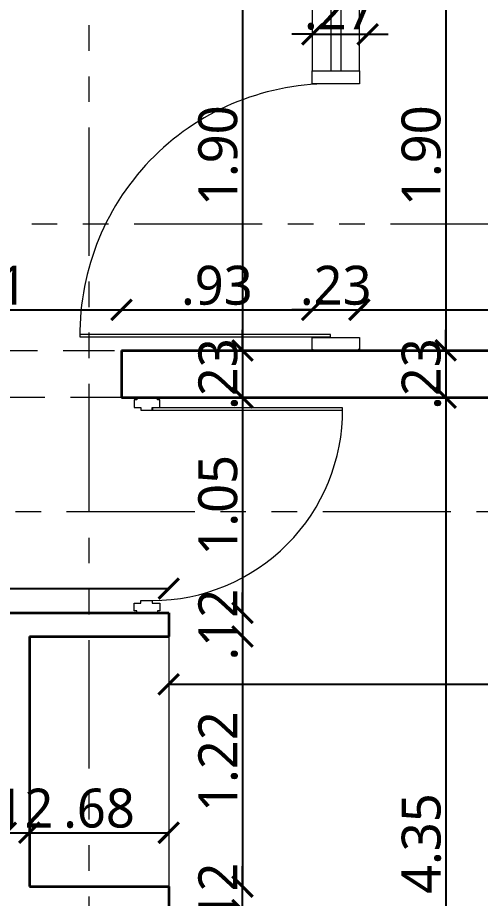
# Model space of a CAD drawing. Extents: x 2450 to 2649, y -7 to 131.
# Drawn here: x 2466.583 to 2468.841, y 58.407 to 62.703 of the extents above; entities that cross this region are included whole.
import ezdxf

# ---------------------------------------------------------------- set-up
doc = ezdxf.new("R2010")
doc.units = 0
doc.header["$MEASUREMENT"] = 0
doc.header["$PDMODE"] = 34
doc.linetypes.add('HIDDEN', pattern=[0.375, 0.25, -0.125])
doc.linetypes.add('PHANTOM2', pattern=[1.25, 0.625, -0.125, 0.125, -0.125, 0.125, -0.125])
for name, color, linetype, lineweight, true_color in [('DIM_1', 7, 'Continuous', 13, 0x000000), ('R.C.C PROJATION', 7, 'HIDDEN', 13, 0xa32900), ('WORKING DIM', 7, 'Continuous', 15, 0x292929)]:
    doc.layers.add(name, color=color, linetype=linetype, lineweight=lineweight, true_color=true_color)
for name, color, linetype, lineweight in [('DOOR-WINDOW', 35, 'Continuous', 13), ('SECTION LINE', 3, 'PHANTOM2', 5), ('WALL', 30, 'Continuous', 35), ('WINDOW-LINE', 25, 'Continuous', 9)]:
    doc.layers.add(name, color=color, linetype=linetype, lineweight=lineweight)
doc.styles.get("Standard").update_dxf_attribs({"font": 'malgunsl.ttf'})
doc.dimstyles.new('R07', dxfattribs={"dimtxt": 0.19, "dimasz": 0.1, "dimexe": 0.18, "dimexo": 0.0625, "dimgap": 0.02, "dimtad": 1, "dimzin": 4, "dimdsep": 46, "dimtxsty": 'Standard', "dimblk": 'ARCHTICK', "dimcen": 0, "dimse1": 1, "dimse2": 1, "dimclrd": 256, "dimclre": 48, "dimclrt": 256, "dimadec": 0, "dimazin": 0, "dimtm": 1e-09, "dimtfac": 1, "dimtix": 1, "dimtmove": 1, "dimatfit": 3, "dimfxl": 0.18, "dimtolj": 1, "dimtzin": 0, "dimlwe": 15, "dimarcsym": 0})

# ---------------------------------------------------------------- blocks, each defined once
blk = doc.blocks.new('_ArchTick')
at = {"color": 0, "linetype": 'ByBlock', "const_width": 0.15}
blk.add_lwpolyline([(-0.5, -0.5), (0.5, 0.5)], dxfattribs=at)
blk = doc.blocks.new('*D3977')
at = {"layer": 'DEFPOINTS', "color": 0, "transparency": 16777216}
for p in [(2468.0201, 62.9796), (2467.6797, 61.0796), (2468.1351, 61.0796)]:
    blk.add_point(p, dxfattribs=at)
at = {"layer": 'WORKING DIM', "lineweight": -2, "transparency": 16777216}
blk.add_line((2467.6797, 62.9796), (2467.6797, 61.0796), dxfattribs=at)
at = {"layer": 'WORKING DIM', "lineweight": -2, "transparency": 16777216, "xscale": 0.1, "yscale": 0.1, "zscale": 0.1}
for p, rotation in [((2467.6797, 62.9796), 90), ((2467.6797, 61.0796), 270)]:
    blk.add_blockref('_ArchTick', p, dxfattribs=dict(at, rotation=rotation))
at = {"layer": 'WORKING DIM', "transparency": 16777216, "insert": (2467.5609, 62.0296), "char_height": 0.19, "attachment_point": 5, "rotation": 90}
blk.add_mtext('\\A1;1.90', dxfattribs=at)
blk = doc.blocks.new('*D3978')
at = {"layer": 'DEFPOINTS', "color": 0, "transparency": 16777216}
for p in [(2468.1351, 61.0796), (2467.6797, 60.8496), (2468.1351, 60.8496)]:
    blk.add_point(p, dxfattribs=at)
at = {"layer": 'WORKING DIM', "lineweight": -2, "transparency": 16777216}
for p, q in [((2467.6797, 61.0796), (2467.6797, 61.1796)), ((2467.6797, 61.0796), (2467.6797, 60.8496)), ((2467.6797, 60.8496), (2467.6797, 60.7496))]:
    blk.add_line(p, q, dxfattribs=at)
at = {"layer": 'WORKING DIM', "lineweight": -2, "transparency": 16777216, "xscale": 0.1, "yscale": 0.1, "zscale": 0.1}
for p, rotation in [((2467.6797, 61.0796), 270), ((2467.6797, 60.8496), 90)]:
    blk.add_blockref('_ArchTick', p, dxfattribs=dict(at, rotation=rotation))
at = {"layer": 'WORKING DIM', "transparency": 16777216, "insert": (2467.5614, 60.9646), "char_height": 0.19, "attachment_point": 5, "rotation": 90}
blk.add_mtext('\\A1;.23', dxfattribs=at)
blk = doc.blocks.new('*D3979')
at = {"layer": 'DEFPOINTS', "color": 0, "transparency": 16777216}
for p in [(2468.1351, 60.8496), (2467.3201, 59.7996), (2467.6797, 59.7996)]:
    blk.add_point(p, dxfattribs=at)
at = {"layer": 'WORKING DIM', "lineweight": -2, "transparency": 16777216}
blk.add_line((2467.6797, 60.8496), (2467.6797, 59.7996), dxfattribs=at)
at = {"layer": 'WORKING DIM', "lineweight": -2, "transparency": 16777216, "xscale": 0.1, "yscale": 0.1, "zscale": 0.1}
for p, rotation in [((2467.6797, 60.8496), 90), ((2467.6797, 59.7996), 270)]:
    blk.add_blockref('_ArchTick', p, dxfattribs=dict(at, rotation=rotation))
at = {"layer": 'WORKING DIM', "transparency": 16777216, "insert": (2467.5609, 60.3246), "char_height": 0.19, "attachment_point": 5, "rotation": 90}
blk.add_mtext('\\A1;1.05', dxfattribs=at)
blk = doc.blocks.new('*D3980')
at = {"layer": 'DEFPOINTS', "color": 0, "transparency": 16777216}
for p in [(2467.3201, 59.7996), (2467.3201, 59.6846), (2467.6797, 59.6846)]:
    blk.add_point(p, dxfattribs=at)
at = {"layer": 'WORKING DIM', "lineweight": -2, "transparency": 16777216}
for p, q in [((2467.6797, 59.7996), (2467.6797, 59.8996)), ((2467.6797, 59.7996), (2467.6797, 59.6846)), ((2467.6797, 59.6846), (2467.6797, 59.5846))]:
    blk.add_line(p, q, dxfattribs=at)
at = {"layer": 'WORKING DIM', "lineweight": -2, "transparency": 16777216, "xscale": 0.1, "yscale": 0.1, "zscale": 0.1}
for p, rotation in [((2467.6797, 59.7996), 270), ((2467.6797, 59.6846), 90)]:
    blk.add_blockref('_ArchTick', p, dxfattribs=dict(at, rotation=rotation))
at = {"layer": 'WORKING DIM', "transparency": 16777216, "insert": (2467.5612, 59.7421), "char_height": 0.19, "attachment_point": 5, "rotation": 90}
blk.add_mtext('\\A1;.12', dxfattribs=at)
blk = doc.blocks.new('*D3981')
at = {"layer": 'DEFPOINTS', "color": 0, "transparency": 16777216}
for p in [(2467.3201, 59.6846), (2467.3201, 58.4646), (2467.6797, 58.4646)]:
    blk.add_point(p, dxfattribs=at)
at = {"layer": 'WORKING DIM', "lineweight": -2, "transparency": 16777216}
blk.add_line((2467.6797, 59.6846), (2467.6797, 58.4646), dxfattribs=at)
at = {"layer": 'WORKING DIM', "lineweight": -2, "transparency": 16777216, "xscale": 0.1, "yscale": 0.1, "zscale": 0.1}
for p, rotation in [((2467.6797, 59.6846), 90), ((2467.6797, 58.4646), 270)]:
    blk.add_blockref('_ArchTick', p, dxfattribs=dict(at, rotation=rotation))
at = {"layer": 'WORKING DIM', "transparency": 16777216, "insert": (2467.5612, 59.0746), "char_height": 0.19, "attachment_point": 5, "rotation": 90}
blk.add_mtext('\\A1;1.22', dxfattribs=at)
blk = doc.blocks.new('*D3992')
at = {"layer": 'DEFPOINTS', "color": 0, "transparency": 16777216}
for p in [(2468.3401, 62.9796), (2468.3401, 61.0796), (2468.6716, 61.0796)]:
    blk.add_point(p, dxfattribs=at)
at = {"layer": 'WORKING DIM', "lineweight": -2, "transparency": 16777216}
blk.add_line((2468.6716, 62.9796), (2468.6716, 61.0796), dxfattribs=at)
at = {"layer": 'WORKING DIM', "lineweight": -2, "transparency": 16777216, "xscale": 0.1, "yscale": 0.1, "zscale": 0.1}
for p, rotation in [((2468.6716, 62.9796), 90), ((2468.6716, 61.0796), 270)]:
    blk.add_blockref('_ArchTick', p, dxfattribs=dict(at, rotation=rotation))
at = {"layer": 'WORKING DIM', "transparency": 16777216, "insert": (2468.5528, 62.0296), "char_height": 0.19, "attachment_point": 5, "rotation": 90}
blk.add_mtext('\\A1;1.90', dxfattribs=at)
blk = doc.blocks.new('*D3993')
at = {"layer": 'DEFPOINTS', "color": 0, "transparency": 16777216}
for p in [(2468.3401, 61.0796), (2468.3401, 60.8496), (2468.6716, 60.8496)]:
    blk.add_point(p, dxfattribs=at)
at = {"layer": 'WORKING DIM', "lineweight": -2, "transparency": 16777216}
for p, q in [((2468.6716, 61.0796), (2468.6716, 61.1796)), ((2468.6716, 61.0796), (2468.6716, 60.8496)), ((2468.6716, 60.8496), (2468.6716, 60.7496))]:
    blk.add_line(p, q, dxfattribs=at)
at = {"layer": 'WORKING DIM', "lineweight": -2, "transparency": 16777216, "xscale": 0.1, "yscale": 0.1, "zscale": 0.1}
for p, rotation in [((2468.6716, 61.0796), 270), ((2468.6716, 60.8496), 90)]:
    blk.add_blockref('_ArchTick', p, dxfattribs=dict(at, rotation=rotation))
at = {"layer": 'WORKING DIM', "transparency": 16777216, "insert": (2468.5533, 60.9646), "char_height": 0.19, "attachment_point": 5, "rotation": 90}
blk.add_mtext('\\A1;.23', dxfattribs=at)
blk = doc.blocks.new('*D3994')
at = {"layer": 'DEFPOINTS', "color": 0, "transparency": 16777216}
for p in [(2468.3401, 60.8496), (2468.2501, 56.4996), (2468.6716, 56.4996)]:
    blk.add_point(p, dxfattribs=at)
at = {"layer": 'WORKING DIM', "lineweight": -2, "transparency": 16777216}
blk.add_line((2468.6716, 60.8496), (2468.6716, 56.4996), dxfattribs=at)
at = {"layer": 'WORKING DIM', "lineweight": -2, "transparency": 16777216, "xscale": 0.1, "yscale": 0.1, "zscale": 0.1}
for p, rotation in [((2468.6716, 60.8496), 90), ((2468.6716, 56.4996), 270)]:
    blk.add_blockref('_ArchTick', p, dxfattribs=dict(at, rotation=rotation))
at = {"layer": 'WORKING DIM', "transparency": 16777216, "insert": (2468.5533, 58.6746), "char_height": 0.19, "attachment_point": 5, "rotation": 90}
blk.add_mtext('\\A1;4.35', dxfattribs=at)
blk = doc.blocks.new('*D4083')
at = {"layer": 'DEFPOINTS', "color": 0, "transparency": 16777216}
for p in [(2467.3201, 59.9181), (2464.4701, 59.5179), (2467.3201, 59.5179)]:
    blk.add_point(p, dxfattribs=at)
at = {"layer": 'WORKING DIM', "lineweight": -2, "transparency": 16777216}
blk.add_line((2464.4701, 59.9181), (2467.3201, 59.9181), dxfattribs=at)
at = {"layer": 'WORKING DIM', "lineweight": -2, "transparency": 16777216, "xscale": 0.1, "yscale": 0.1, "zscale": 0.1, "rotation": 180}
blk.add_blockref('_ArchTick', (2464.4701, 59.9181), dxfattribs=at)
at = {"layer": 'WORKING DIM', "lineweight": -2, "transparency": 16777216, "xscale": 0.1, "yscale": 0.1, "zscale": 0.1}
blk.add_blockref('_ArchTick', (2467.3201, 59.9181), dxfattribs=at)
at = {"layer": 'WORKING DIM', "transparency": 16777216, "insert": (2465.8951, 60.0364), "char_height": 0.19, "attachment_point": 5}
blk.add_mtext('\\A1;2.85', dxfattribs=at)
blk = doc.blocks.new('*D4084')
at = {"layer": 'DEFPOINTS', "color": 0, "transparency": 16777216}
for p in [(2472.8201, 59.7374), (2472.8201, 59.4513), (2467.3201, 59.2874)]:
    blk.add_point(p, dxfattribs=at)
at = {"layer": 'WORKING DIM', "lineweight": -2, "transparency": 16777216}
blk.add_line((2467.3201, 59.4513), (2472.8201, 59.4513), dxfattribs=at)
at = {"layer": 'WORKING DIM', "lineweight": -2, "transparency": 16777216, "xscale": 0.1, "yscale": 0.1, "zscale": 0.1, "rotation": 180}
blk.add_blockref('_ArchTick', (2467.3201, 59.4513), dxfattribs=at)
at = {"layer": 'WORKING DIM', "lineweight": -2, "transparency": 16777216, "xscale": 0.1, "yscale": 0.1, "zscale": 0.1}
blk.add_blockref('_ArchTick', (2472.8201, 59.4513), dxfattribs=at)
at = {"layer": 'WORKING DIM', "transparency": 16777216, "insert": (2470.0701, 59.5696), "char_height": 0.19, "attachment_point": 5}
blk.add_mtext('\\A1;5.50', dxfattribs=at)
blk = doc.blocks.new('*D4098')
at = {"layer": 'DEFPOINTS', "color": 0, "transparency": 16777216}
for p in [(2467.0901, 61.2777), (2465.6801, 60.9646), (2467.0901, 60.9646)]:
    blk.add_point(p, dxfattribs=at)
at = {"layer": 'WORKING DIM', "lineweight": -2, "transparency": 16777216}
blk.add_line((2465.6801, 61.2777), (2467.0901, 61.2777), dxfattribs=at)
at = {"layer": 'WORKING DIM', "lineweight": -2, "transparency": 16777216, "xscale": 0.1, "yscale": 0.1, "zscale": 0.1, "rotation": 180}
blk.add_blockref('_ArchTick', (2465.6801, 61.2777), dxfattribs=at)
at = {"layer": 'WORKING DIM', "lineweight": -2, "transparency": 16777216, "xscale": 0.1, "yscale": 0.1, "zscale": 0.1}
blk.add_blockref('_ArchTick', (2467.0901, 61.2777), dxfattribs=at)
at = {"layer": 'WORKING DIM', "transparency": 16777216, "insert": (2466.3851, 61.3962), "char_height": 0.19, "attachment_point": 5}
blk.add_mtext('\\A1;1.41', dxfattribs=at)
blk = doc.blocks.new('*D4099')
at = {"layer": 'DEFPOINTS', "color": 0, "transparency": 16777216}
for p in [(2468.0201, 62.5977), (2468.0201, 61.2777), (2467.0901, 60.9646)]:
    blk.add_point(p, dxfattribs=at)
at = {"layer": 'WORKING DIM', "lineweight": -2, "transparency": 16777216}
blk.add_line((2467.0901, 61.2777), (2468.0201, 61.2777), dxfattribs=at)
at = {"layer": 'WORKING DIM', "lineweight": -2, "transparency": 16777216, "xscale": 0.1, "yscale": 0.1, "zscale": 0.1, "rotation": 180}
blk.add_blockref('_ArchTick', (2467.0901, 61.2777), dxfattribs=at)
at = {"layer": 'WORKING DIM', "lineweight": -2, "transparency": 16777216, "xscale": 0.1, "yscale": 0.1, "zscale": 0.1}
blk.add_blockref('_ArchTick', (2468.0201, 61.2777), dxfattribs=at)
at = {"layer": 'WORKING DIM', "transparency": 16777216, "insert": (2467.5551, 61.396), "char_height": 0.19, "attachment_point": 5}
blk.add_mtext('\\A1;.93', dxfattribs=at)
blk = doc.blocks.new('*D4100')
at = {"layer": 'DEFPOINTS', "color": 0, "transparency": 16777216}
for p in [(2468.0201, 62.5977), (2468.2501, 62.5977), (2468.2501, 61.2777)]:
    blk.add_point(p, dxfattribs=at)
at = {"layer": 'WORKING DIM', "lineweight": -2, "transparency": 16777216}
for p, q in [((2468.0201, 61.2777), (2467.9201, 61.2777)), ((2468.0201, 61.2777), (2468.2501, 61.2777)), ((2468.2501, 61.2777), (2468.3501, 61.2777))]:
    blk.add_line(p, q, dxfattribs=at)
at = {"layer": 'WORKING DIM', "lineweight": -2, "transparency": 16777216, "xscale": 0.1, "yscale": 0.1, "zscale": 0.1}
blk.add_blockref('_ArchTick', (2468.0201, 61.2777), dxfattribs=at)
at = {"layer": 'WORKING DIM', "lineweight": -2, "transparency": 16777216, "xscale": 0.1, "yscale": 0.1, "zscale": 0.1, "rotation": 180}
blk.add_blockref('_ArchTick', (2468.2501, 61.2777), dxfattribs=at)
at = {"layer": 'WORKING DIM', "transparency": 16777216, "insert": (2468.1351, 61.396), "char_height": 0.19, "attachment_point": 5}
blk.add_mtext('\\A1;.23', dxfattribs=at)
blk = doc.blocks.new('*D4101')
at = {"layer": 'DEFPOINTS', "color": 0, "transparency": 16777216}
for p in [(2468.2501, 62.6796), (2472.8201, 62.3296), (2472.8201, 61.2777)]:
    blk.add_point(p, dxfattribs=at)
at = {"layer": 'WORKING DIM', "lineweight": -2, "transparency": 16777216}
blk.add_line((2468.2501, 61.2777), (2472.8201, 61.2777), dxfattribs=at)
at = {"layer": 'WORKING DIM', "lineweight": -2, "transparency": 16777216, "xscale": 0.1, "yscale": 0.1, "zscale": 0.1, "rotation": 180}
blk.add_blockref('_ArchTick', (2468.2501, 61.2777), dxfattribs=at)
at = {"layer": 'WORKING DIM', "lineweight": -2, "transparency": 16777216, "xscale": 0.1, "yscale": 0.1, "zscale": 0.1}
blk.add_blockref('_ArchTick', (2472.8201, 61.2777), dxfattribs=at)
at = {"layer": 'WORKING DIM', "transparency": 16777216, "insert": (2470.5351, 61.3943), "char_height": 0.19, "attachment_point": 5}
blk.add_mtext('\\A1;4.57', dxfattribs=at)
blk = doc.blocks.new('*D4106')
at = {"layer": 'DEFPOINTS', "color": 0, "transparency": 16777216}
for p in [(2454.5828, 59.8871), (2473.6501, 59.8871), (2473.6501, 54.6337)]:
    blk.add_point(p, dxfattribs=at)
at = {"layer": 'WORKING DIM', "lineweight": -2, "transparency": 16777216}
blk.add_line((2454.5828, 54.6337), (2473.6501, 54.6337), dxfattribs=at)
at = {"layer": 'WORKING DIM', "lineweight": -2, "transparency": 16777216, "xscale": 0.1, "yscale": 0.1, "zscale": 0.1, "rotation": 180}
blk.add_blockref('_ArchTick', (2454.5828, 54.6337), dxfattribs=at)
at = {"layer": 'WORKING DIM', "lineweight": -2, "transparency": 16777216, "xscale": 0.1, "yscale": 0.1, "zscale": 0.1}
blk.add_blockref('_ArchTick', (2473.6501, 54.6337), dxfattribs=at)
at = {"layer": 'WORKING DIM', "transparency": 16777216, "insert": (2464.1165, 54.7525), "char_height": 0.19, "attachment_point": 5}
blk.add_mtext('\\A1;19.07', dxfattribs=at)
blk = doc.blocks.new('*D3018')
at = {"layer": 'DEFPOINTS', "color": 0, "transparency": 16777216}
for p in [(2468.0201, 64.7446), (2468.2901, 64.7446), (2468.2901, 62.6214)]:
    blk.add_point(p, dxfattribs=at)
at = {"layer": 'DIM_1', "lineweight": -2, "transparency": 16777216}
for p, q in [((2468.0201, 62.6214), (2467.9201, 62.6214)), ((2468.0201, 62.6214), (2468.2901, 62.6214)), ((2468.2901, 62.6214), (2468.3901, 62.6214))]:
    blk.add_line(p, q, dxfattribs=at)
at = {"layer": 'DIM_1', "lineweight": -2, "transparency": 16777216, "xscale": 0.1, "yscale": 0.1, "zscale": 0.1}
blk.add_blockref('_ArchTick', (2468.0201, 62.6214), dxfattribs=at)
at = {"layer": 'DIM_1', "lineweight": -2, "transparency": 16777216, "xscale": 0.1, "yscale": 0.1, "zscale": 0.1, "rotation": 180}
blk.add_blockref('_ArchTick', (2468.2901, 62.6214), dxfattribs=at)
at = {"layer": 'DIM_1', "transparency": 16777216, "insert": (2468.1551, 62.7393), "char_height": 0.19, "attachment_point": 5}
blk.add_mtext('\\A1;.27', dxfattribs=at)
blk = doc.blocks.new('*U15')
at = {"layer": 'DOOR-WINDOW'}
for points in [[(0.0492, 0.954), (0.0492, 0.0263), (0.0605, 0.0263), (0.0605, 0.954), (0.0492, 0.954)], [(0, 0.05), (0, -0.05), (0.0105, -0.05), (0.0105, -0.0625), (0.048, -0.0625), (0.048, -0.0313), (0.0605, -0.0313), (0.0605, 0.025), (0.048, 0.025), (0.048, 0.0625), (0.0105, 0.0625), (0.0105, 0.05)], [(1.05, 0.05), (1.05, -0.05), (1.0395, -0.05), (1.0395, -0.0625), (1.002, -0.0625), (1.002, -0.0313), (0.9895, -0.0313), (0.9895, 0.025), (1.002, 0.025), (1.002, 0.0625), (1.0395, 0.0625), (1.0395, 0.05)]]:
    blk.add_lwpolyline(points, close=True, dxfattribs=at)
blk.add_arc((0.0605, 0.025), 0.929, 360, 90.3667, dxfattribs=at)
blk = doc.blocks.new('*D4510')
at = {"layer": 'DEFPOINTS', "color": 0, "transparency": 16777216}
for p in [(2466.6401, 58.7273), (2466.5251, 58.4646), (2466.6401, 58.4646)]:
    blk.add_point(p, dxfattribs=at)
at = {"layer": 'WORKING DIM', "lineweight": -2, "transparency": 16777216}
for p, q in [((2466.5251, 58.7273), (2466.4251, 58.7273)), ((2466.5251, 58.7273), (2466.6401, 58.7273)), ((2466.6401, 58.7273), (2466.7401, 58.7273))]:
    blk.add_line(p, q, dxfattribs=at)
at = {"layer": 'WORKING DIM', "lineweight": -2, "transparency": 16777216, "xscale": 0.1, "yscale": 0.1, "zscale": 0.1}
blk.add_blockref('_ArchTick', (2466.5251, 58.7273), dxfattribs=at)
at = {"layer": 'WORKING DIM', "lineweight": -2, "transparency": 16777216, "xscale": 0.1, "yscale": 0.1, "zscale": 0.1, "rotation": 180}
blk.add_blockref('_ArchTick', (2466.6401, 58.7273), dxfattribs=at)
at = {"layer": 'WORKING DIM', "transparency": 16777216, "insert": (2466.5826, 58.8458), "char_height": 0.19, "attachment_point": 5}
blk.add_mtext('\\A1;.12', dxfattribs=at)
blk = doc.blocks.new('*D4511')
at = {"layer": 'DEFPOINTS', "color": 0, "transparency": 16777216}
for p in [(2467.3201, 58.7273), (2466.6401, 58.4646), (2467.3201, 58.4646)]:
    blk.add_point(p, dxfattribs=at)
at = {"layer": 'WORKING DIM', "lineweight": -2, "transparency": 16777216}
blk.add_line((2466.6401, 58.7273), (2467.3201, 58.7273), dxfattribs=at)
at = {"layer": 'WORKING DIM', "lineweight": -2, "transparency": 16777216, "xscale": 0.1, "yscale": 0.1, "zscale": 0.1, "rotation": 180}
blk.add_blockref('_ArchTick', (2466.6401, 58.7273), dxfattribs=at)
at = {"layer": 'WORKING DIM', "lineweight": -2, "transparency": 16777216, "xscale": 0.1, "yscale": 0.1, "zscale": 0.1}
blk.add_blockref('_ArchTick', (2467.3201, 58.7273), dxfattribs=at)
at = {"layer": 'WORKING DIM', "transparency": 16777216, "insert": (2466.9801, 58.8456), "char_height": 0.19, "attachment_point": 5}
blk.add_mtext('\\A1;.68', dxfattribs=at)
blk = doc.blocks.new('*D4512')
at = {"layer": 'DEFPOINTS', "color": 0, "transparency": 16777216}
for p in [(2467.3201, 58.4646), (2467.6797, 58.4646), (2467.3201, 58.3496)]:
    blk.add_point(p, dxfattribs=at)
at = {"layer": 'WORKING DIM', "lineweight": -2, "transparency": 16777216}
for p, q in [((2467.6797, 58.4646), (2467.6797, 58.5646)), ((2467.6797, 58.3496), (2467.6797, 58.4646)), ((2467.6797, 58.3496), (2467.6797, 58.2496))]:
    blk.add_line(p, q, dxfattribs=at)
at = {"layer": 'WORKING DIM', "lineweight": -2, "transparency": 16777216, "xscale": 0.1, "yscale": 0.1, "zscale": 0.1}
for p, rotation in [((2467.6797, 58.4646), 270), ((2467.6797, 58.3496), 90)]:
    blk.add_blockref('_ArchTick', p, dxfattribs=dict(at, rotation=rotation))
at = {"layer": 'WORKING DIM', "transparency": 16777216, "insert": (2467.5612, 58.4071), "char_height": 0.19, "attachment_point": 5, "rotation": 90}
blk.add_mtext('\\A1;.12', dxfattribs=at)

msp = doc.modelspace()

# ---------------------------------------------------------------- linework, layer by layer
at = {"layer": 'DOOR-WINDOW'}
msp.add_line((2467.3201, 59.6846), (2467.3201, 58.4646), dxfattribs=at)
msp.add_lwpolyline([(2466.8867, 61.1465), (2468.1088, 61.1465), (2468.1088, 61.1578), (2466.8867, 61.1578)], dxfattribs=at)
msp.add_arc((2468.1088, 61.1578), 1.2221, 88.7693, 180.5274, dxfattribs=at)
at = {"layer": 'R.C.C PROJATION'}
for p, q in [((2465.6801, 61.0796), (2467.0901, 61.0796)), ((2467.0901, 60.8496), (2465.6801, 60.8496))]:
    msp.add_line(p, q, dxfattribs=at)
at = {"layer": 'SECTION LINE'}
for points in [[(2468.1987, 51.5414), (2466.9311, 51.5414), (2466.9311, 75.8407), (2467.9913, 75.8407)], [(2450.9014, 62.57), (2450.9014, 61.6972), (2477.4113, 61.6972), (2477.4113, 62.5781)], [(2477.4468, 60.8356), (2477.4468, 60.2921), (2450.9229, 60.2921), (2450.9229, 61.0278)]]:
    msp.add_lwpolyline(points, dxfattribs=at)
at = {"layer": 'WALL'}
for p, q in [((2467.0901, 61.0796), (2473.0501, 61.0796)), ((2467.0901, 61.0796), (2467.0901, 60.8496)), ((2467.0901, 60.8496), (2472.8201, 60.8496)), ((2466.5251, 59.7996), (2467.3201, 59.7996)), ((2467.3201, 59.7996), (2467.3201, 59.6846)), ((2466.6401, 59.6846), (2467.3201, 59.6846)), ((2466.6401, 59.6846), (2466.6401, 58.4646)), ((2466.6401, 58.4646), (2467.3201, 58.4646)), ((2467.3201, 58.4646), (2467.3201, 58.3496))]:
    msp.add_line(p, q, dxfattribs=at)
at = {"layer": 'WINDOW-LINE', "color": 35, "true_color": 0x9d754d}
for p, q in [((2468.0201, 62.9158), (2468.0201, 62.4435)), ((2468.1106, 62.9158), (2468.1106, 62.4435)), ((2468.1596, 62.9158), (2468.1596, 62.4435)), ((2468.2501, 62.4435), (2468.2501, 62.9158)), ((2468.0201, 61.0846), (2468.0251, 61.0846)), ((2468.0251, 61.0846), (2468.0251, 61.0796)), ((2468.2501, 61.0846), (2468.2451, 61.0846)), ((2468.2451, 61.0846), (2468.2451, 61.0796))]:
    msp.add_line(p, q, dxfattribs=at)
msp.add_lwpolyline([(2468.2501, 62.3796), (2468.0201, 62.3796), (2468.0201, 62.4435), (2468.2501, 62.4435)], close=True, dxfattribs=at)
for points in [[(2468.0201, 61.0846), (2468.0201, 61.1435), (2468.2501, 61.1435), (2468.2501, 61.0846)], [(2468.2451, 61.0796), (2468.0251, 61.0796)]]:
    msp.add_lwpolyline(points, dxfattribs=at)

# ---------------------------------------------------------------- block references
at = {"layer": 'WINDOW-LINE', "rotation": 270}
msp.add_blockref('*U15', (2467.2144, 60.8496), dxfattribs=at)

# ---------------------------------------------------------------- dimensions: what is measured, and where the dimension line sits
at = {"layer": 'DIM_1'}
dim = msp.add_linear_dim(base=(2468.2901, 62.6214), p1=(2468.0201, 64.7446), p2=(2468.2901, 64.7446), dimstyle='R07', override={"dimpost": '\\X'}, dxfattribs=at)
dim.commit()
dim.dimension.update_dxf_attribs({"geometry": '*D3018', "text_midpoint": (2468.1551, 62.7393)})
at = {"layer": 'WORKING DIM'}
for base, p1, p2, angle, picture, middle in [((2467.6797, 61.0796), (2468.0201, 62.9796), (2468.1351, 61.0796), 90, '*D3977', (2467.5609, 62.0296)), ((2468.6716, 61.0796), (2468.3401, 62.9796), (2468.3401, 61.0796), 90, '*D3992', (2468.5528, 62.0296)), ((2467.6797, 60.8496), (2468.1351, 61.0796), (2468.1351, 60.8496), 90, '*D3978', (2467.5614, 60.9646)), ((2468.6716, 60.8496), (2468.3401, 61.0796), (2468.3401, 60.8496), 90, '*D3993', (2468.5533, 60.9646)), ((2467.6797, 59.7996), (2468.1351, 60.8496), (2467.3201, 59.7996), 90, '*D3979', (2467.5609, 60.3246)), ((2468.6716, 56.4996), (2468.3401, 60.8496), (2468.2501, 56.4996), 90, '*D3994', (2468.5533, 58.6746)), ((2467.6797172371, 59.6846409111), (2467.3200772379, 59.7996409112), (2467.3200772379, 59.6846409111), 90, '*D3980', (2467.5612298136, 59.7421409112)), ((2467.6797, 58.4646), (2467.3201, 59.6846), (2467.3201, 58.4646), 90, '*D3981', (2467.5612, 59.0746)), ((2467.6797172371, 58.4646409111), (2467.3200772379, 58.3496409111), (2467.3200772379, 58.4646409111), 270, '*D4512', (2467.5612298136, 58.4071409111))]:
    dim = msp.add_linear_dim(base=base, p1=p1, p2=p2, angle=angle, dimstyle='R07', override={"dimpost": '\\X'}, dxfattribs=at)
    dim.commit()
    dim.dimension.update_dxf_attribs({"geometry": picture, "text_midpoint": middle})
for base, p1, p2, picture, middle in [((2472.8201, 61.2777), (2468.2501, 62.6796), (2472.8201, 62.3296), '*D4101', (2470.5351, 61.3943)), ((2468.0201, 61.2777), (2467.0901, 60.9646), (2468.0201, 62.5977), '*D4099', (2467.5551, 61.396)), ((2468.2501, 61.2777), (2468.0201, 62.5977), (2468.2501, 62.5977), '*D4100', (2468.1351, 61.396)), ((2467.0901, 61.2777), (2465.6801, 60.9646), (2467.0901, 60.9646), '*D4098', (2466.3851, 61.3962)), ((2467.3201, 59.9181), (2464.4701, 59.5179), (2467.3201, 59.5179), '*D4083', (2465.8951, 60.0364)), ((2473.6501, 54.6337), (2454.5828, 59.8871), (2473.6501, 59.8871), '*D4106', (2464.1165, 54.7525)), ((2472.8201, 59.4513), (2467.3201, 59.2874), (2472.8201, 59.7374), '*D4084', (2470.0701, 59.5696)), ((2466.6400772379, 58.7272852488), (2466.5250772379, 58.4646409112), (2466.6400772379, 58.4646409112), '*D4510', (2466.5825772379, 58.8457726723)), ((2467.3201, 58.7273), (2466.6401, 58.4646), (2467.3201, 58.4646), '*D4511', (2466.9801, 58.8456))]:
    dim = msp.add_linear_dim(base=base, p1=p1, p2=p2, dimstyle='R07', override={"dimpost": '\\X'}, dxfattribs=at)
    dim.commit()
    dim.dimension.update_dxf_attribs({"geometry": picture, "text_midpoint": middle})

doc.saveas('drawing.dxf')
